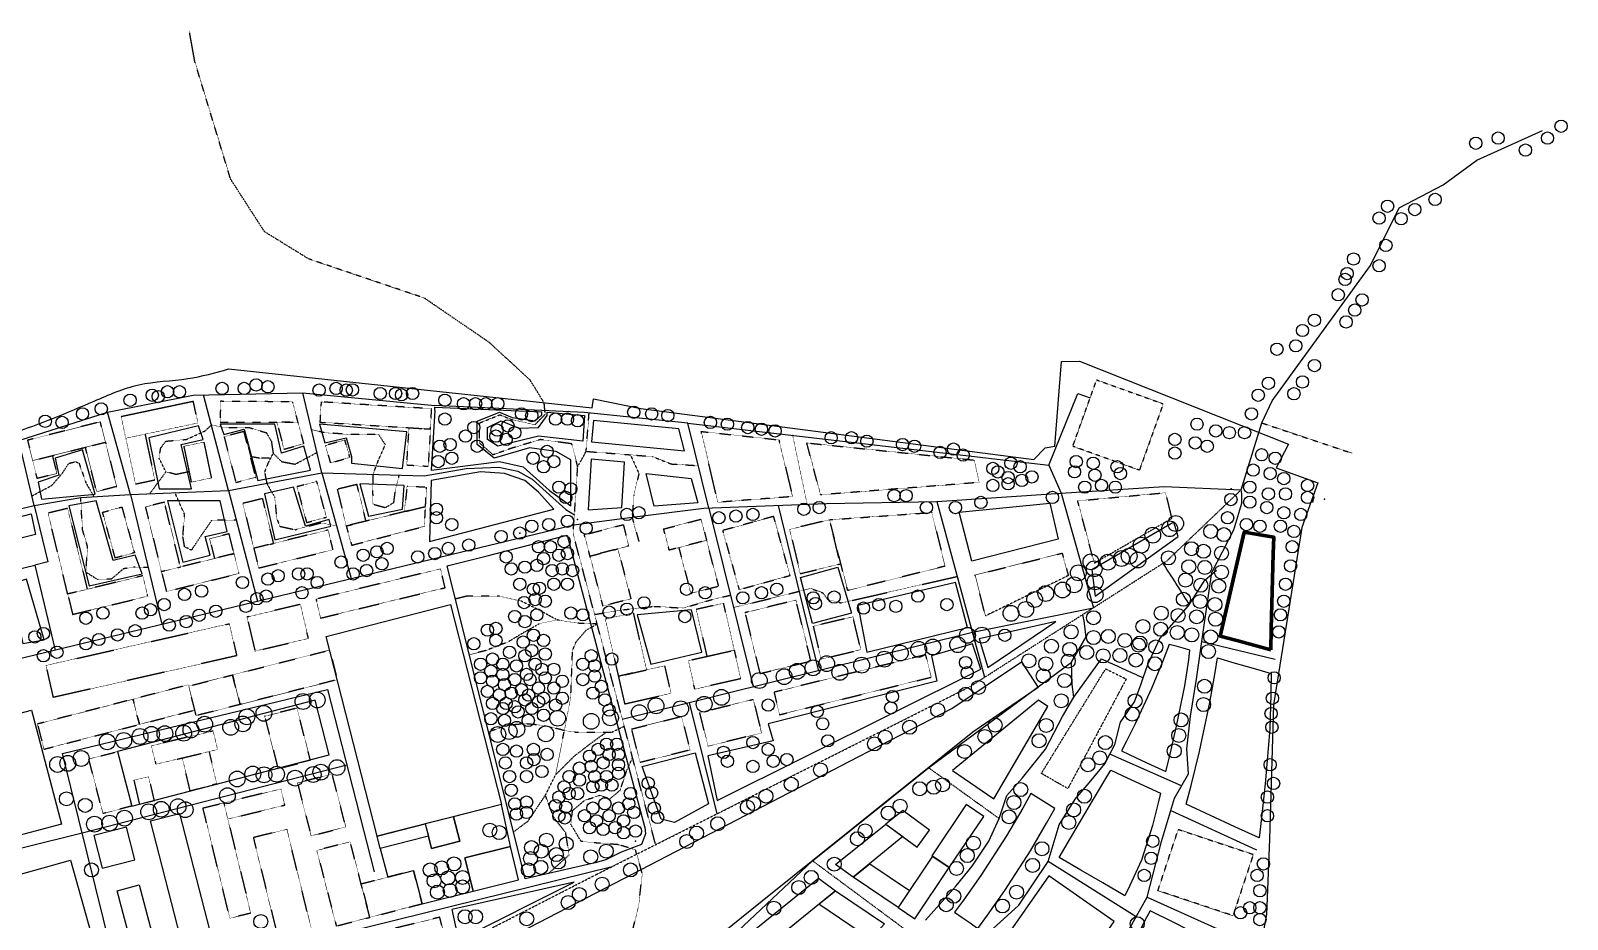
# Model space of a CAD drawing. Header units: metres. Extents: x -21 to 1337, y -22 to 1055.
# Drawn here: x 434 to 1337, y 533 to 1055 of the extents above; entities that cross this region are included whole.
import ezdxf

# ---------------------------------------------------------------- set-up
doc = ezdxf.new("R2010")
doc.units = ezdxf.units.M
for name, pattern in [('1', [0.002, 0.002]), ('10', [0.001, 0.001]), ('11', [0.012, 0.004, -0.001, 0.004, -0.001, 0.001, -0.001]), ('12', [0.001, 0.001]), ('13', [0.001, 0.001]), ('2', [0.001, 0.001]), ('3', [0.012, 0.004, -0.001, 0.004, -0.001, 0.001, -0.001]), ('4', [0.001, 0.001]), ('5', [0.012, 0.004, -0.001, 0.004, -0.001, 0.001, -0.001]), ('6', [0.012, 0.004, -0.001, 0.004, -0.001, 0.001, -0.001]), ('7', [0.012, 0.004, -0.001, 0.004, -0.001, 0.001, -0.001]), ('8', [0.001, 0.001]), ('Center', [0.004, 0.0025, -0.0005, 0.0005, -0.0005]), ('DashDot', [0.006, 0.004, -0.001, 0, -0.001]), ('Dashed', [0.01, 0.005, -0.005]), ('DOT', [1200, 600, -600]), ('Hidden', [0.004, 0.002, -0.002])]:
    doc.linetypes.add(name, pattern=pattern)
for name, color, linetype, true_color in [('Buildings$Commercial', 173, 'Continuous', 0x424ace), ('Buildings$Library', 215, 'Continuous', 0xb242a5), ('Buildings$Parking', 122, 'Continuous', 0x1ccbb2), ('Buildings$Residential', 55, 'Continuous', 0x919748), ('Buildings$Workshop', 18, 'Continuous', 0x000000), ('bus stops', 225, 'Continuous', 0xa05c8b), ('Cycle Park', 18, 'Continuous', 0x000000), ('Green_Spaces', 3, 'Continuous', 0x1bff00), ('metro', 18, 'Continuous', 0x000000), ('Pavement', 252, 'Continuous', 0x829093), ('Site', 225, 'Continuous', 0xb22c80), ('Street', 26, 'Continuous', 0x782a1d), ('Tree$Tree_type_1', 18, 'Continuous', 0x000000), ('Tree$Tree_type_2', 99, 'Continuous', 0x184c16)]:
    doc.layers.add(name, color=color, linetype=linetype, true_color=true_color)

msp = doc.modelspace()

# ---------------------------------------------------------------- linework, layer by layer
at = {"layer": 'Buildings$Commercial', "linetype": '5'}
for points in [[(827.63, 819.7), (873.29, 814.78), (881.31, 781.45), (837.4, 778.11)], [(889.66, 812.98), (988.09, 802.88), (991.03, 789.75), (897.77, 782.49)], [(988.6, 735.4), (1039.76, 748.19), (1043.37, 735.05), (994.66, 711.35)]]:
    msp.add_lwpolyline(points, close=True, dxfattribs=at)
at = {"layer": 'Buildings$Commercial', "linetype": '10'}
for points in [[(979.23, 772.29), (1032.44, 777.56), (1037.35, 756.47), (986.58, 743.57)], [(1102.57, 694.61), (1098.68, 684.33), (1092.28, 668.76), (1082.71, 648.01), (1077.37, 637.43), (1074.56, 632.1), (1083.29, 628.04), (1092.01, 623.98), (1100.74, 619.92), (1102.82, 628.41), (1106.93, 646.54), (1111.8, 670.32), (1114.11, 685.67), (1114.88, 691.3), (1110.78, 692.4), (1106.67, 693.51)], [(475.53, 563.23), (494.75, 568.18), (489.82, 587.36), (470.59, 582.42)], [(693.51, 549.66), (720.3, 556.29), (715.45, 575.86), (688.67, 569.24)]]:
    msp.add_lwpolyline(points, close=True, dxfattribs=at)
at = {"layer": 'Buildings$Commercial', "linetype": '11'}
for points in [[(1048.86, 778.97), (1100.46, 783.74), (1104.13, 768.55), (1058.66, 742.31)], [(560.67, 710.72), (565.41, 690.7), (596.76, 698.13), (592.02, 718.14)], [(1027.54, 618.87), (1065.3, 680.27), (1077.39, 674.3), (1043.07, 609.92)], [(552.16, 676.73), (556.59, 659.35), (530.84, 652.79), (526.42, 670.17)]]:
    msp.add_lwpolyline(points, close=True, dxfattribs=at)
at = {"layer": 'Buildings$Commercial', "linetype": '6'}
for points in [[(827.52, 768.2), (830.79, 755.79), (808.81, 750.01), (805.54, 762.42)], [(781.8, 764.99), (785.07, 752.47), (762.24, 746.5), (758.96, 759.02)], [(823.86, 668.36), (820.06, 685.14), (847.03, 691.24), (850.83, 674.46)], [(809.94, 665.92), (806.25, 682.13), (778.93, 675.9), (782.63, 659.69)]]:
    msp.add_lwpolyline(points, close=True, dxfattribs=at)
at = {"layer": 'Buildings$Commercial', "linetype": '7'}
for points in [[(849.87, 726.81), (879.83, 735.12), (870.2, 769.83), (840.25, 761.52)], [(903.08, 767.87), (963.08, 772.11), (970.95, 740.59), (913.72, 726.32)], [(898.06, 685.97), (921.42, 691.57), (916.79, 710.87), (893.44, 705.27)]]:
    msp.add_lwpolyline(points, close=True, dxfattribs=at)
at = {"layer": 'Buildings$Commercial', "linetype": '3'}
for points in [[(885.85, 736.2), (909.37, 741.89), (903.08, 767.87), (879.56, 762.18)], [(873.67, 653.35), (962.82, 675.39), (959.56, 688.57), (870.41, 666.54)]]:
    msp.add_lwpolyline(points, close=True, dxfattribs=at)
at = {"layer": 'Buildings$Commercial', "linetype": '13', "lineweight": 90, "ltscale": 12}
msp.add_lwpolyline([(1162.44, 691.4), (1162.68, 703.76), (1163.2, 725.8), (1163.85, 747.84), (1164.17, 757.53), (1158.37, 758.56), (1152.57, 759.6), (1146.77, 760.64), (1142.02, 740.28), (1137.27, 719.92), (1132.52, 699.56), (1142.49, 696.84), (1152.46, 694.12)], close=True, dxfattribs=at)
at = {"layer": 'Buildings$Commercial', "linetype": '8'}
msp.add_lwpolyline([(1112.55, 600.83), (1115.51, 611.87), (1120.44, 631.8), (1126.53, 660.46), (1129.62, 678.06), (1130.99, 686.72), (1141.51, 683.68), (1152.03, 680.65), (1162.55, 677.61), (1162.45, 665.28), (1161.76, 644.97), (1158.97, 612.76), (1156.9, 592.88), (1155.46, 580.96), (1141.15, 587.58), (1126.85, 594.2)], close=True, dxfattribs=at)
at = {"layer": 'Buildings$Commercial', "linetype": '12'}
for points in [[(975.34, 620.51), (999.69, 603.93), (1031.4, 658.1), (1025.85, 661.87)], [(1076.54, 547.05), (1063.67, 554.54), (1050.81, 562.03), (1037.94, 569.52), (1048.05, 586.61), (1058.16, 603.7), (1068.26, 620.8), (1078.02, 616.29), (1087.77, 611.78), (1097.52, 607.27), (1096.44, 602.41), (1092.91, 588.31), (1086.37, 567.98), (1079.6, 553.09)]]:
    msp.add_lwpolyline(points, close=True, dxfattribs=at)
at = {"layer": 'Buildings$Library', "linetype": '2'}
for points in [[(366, 638), (434, 656), (451.74, 589), (383.74, 571)], [(389, 549), (457, 568), (478.07, 492.6), (410.07, 473.6)]]:
    msp.add_lwpolyline(points, close=True, dxfattribs=at)
at = {"layer": 'Buildings$Parking', "linetype": '5'}
for points in [[(1046, 811), (1060, 850), (1099.14, 835.95), (1085.14, 796.95)], [(1096, 550), (1108, 586), (1152.1, 571.3), (1140.1, 535.3)]]:
    msp.add_lwpolyline(points, close=True, dxfattribs=at)
at = {"layer": 'Buildings$Residential', "linetype": '3'}
for points in [[(489.45, 815.72), (531.84, 824.68), (529.16, 837.34), (486.78, 828.38)], [(545.09, 837.41), (544.91, 825.22), (590.65, 825.22), (587.46, 837.1)], [(603.52, 825.14), (668.47, 821.13), (669.21, 833.05), (604.26, 837.06)], [(434.75, 802.58), (477.49, 813.41), (474.46, 825.38), (431.71, 814.55)], [(578.19, 825.22), (582.42, 809.28), (594.11, 812.52), (590.65, 825.22)], [(655.94, 821.9), (668.47, 821.13), (667.11, 799.08), (654.57, 799.85)], [(465.71, 810.42), (477.49, 813.41), (484.09, 787.36), (472.3, 784.37)], [(489.45, 815.72), (500.78, 818.11), (506.49, 791.08), (495.17, 788.68)], [(523.7, 810.99), (535.34, 813.41), (539.71, 792.39), (528.07, 789.97)], [(554.15, 789.76), (565.86, 792.79), (558.92, 819.68), (547.21, 816.66)], [(609.7, 801.2), (621.12, 804.45), (618.19, 814.71), (606.78, 811.46)], [(434.75, 802.58), (446.31, 805.51), (448.96, 795.04), (437.4, 792.11)], [(595.69, 766.21), (607.35, 769.34), (601.71, 790.37), (590.04, 787.24)], [(618.99, 764.22), (630.59, 767.06), (625.33, 788.57), (613.72, 785.73)], [(665.6, 775.63), (666.19, 786.88), (654.73, 787.41), (653.15, 772.58)], [(510.42, 737.35), (521.58, 740.12), (512.13, 778.15), (500.97, 775.38)], [(564.68, 751.1), (576.34, 753.97), (569.88, 780.3), (558.21, 777.43)], [(466.79, 727.02), (455.3, 724.23), (443.73, 771.9), (455.21, 774.68)], [(494.54, 748.49), (483.21, 745.37), (475.81, 772.22), (487.14, 775.34)], [(618.99, 764.22), (622.17, 752.89), (665, 763.99), (665.6, 775.63)], [(541.57, 745.09), (553.05, 747.95), (550.16, 759.57), (538.68, 756.71)], [(567.53, 739.5), (611.22, 750.23), (608.37, 761.84), (564.68, 751.1)], [(513.32, 725.69), (555.95, 736.29), (553.05, 747.95), (510.42, 737.35)], [(458.21, 712.26), (502.33, 722.98), (499.43, 734.94), (455.3, 724.23)]]:
    msp.add_lwpolyline(points, close=True, dxfattribs=at)
at = {"layer": 'Buildings$Residential', "linetype": '4'}
for points in [[(763.13, 813.59), (817.71, 808.34), (814.42, 821.23), (764.33, 826.05)], [(761.15, 773.66), (780.88, 775.02), (782.47, 801.7), (762.89, 803.36)], [(795.21, 794.95), (821.71, 792.13), (825.72, 777.85), (800.06, 775.89)], [(1021.34, 607.11), (1016.55, 598.46), (1007.02, 582.17), (991.98, 558.97), (981.71, 544.48), (976.49, 537.43), (981.08, 534.23), (985.66, 531.04), (990.24, 527.84), (995.79, 535.66), (1006.06, 550.15), (1021.1, 573.35), (1030.63, 589.64), (1035.42, 598.29), (1030.73, 601.23), (1026.03, 604.17)], [(936.08, 589.12), (954.5, 575.63), (961.76, 585.55), (946.07, 597.04)], [(973.39, 563.57), (993.62, 593.59), (983.34, 600.52), (963.11, 570.5)], [(906.45, 565.31), (936.08, 589.12), (946.13, 581.76), (916.96, 557.9)], [(953.14, 533.52), (973.39, 563.57), (963.56, 570.2), (943.31, 540.15)], [(943.31, 540.15), (916.96, 557.9), (926.63, 565.81), (949.98, 550.04)], [(848.78, 518.85), (896.57, 557.26), (906.56, 549.91), (859.53, 511.67)], [(988.22, 496.26), (1026.61, 469.39), (1070.34, 531.88), (1031.96, 558.74)], [(906.56, 549.91), (935.26, 530.6), (927.16, 521.48), (896.8, 541.98)], [(1134.21, 516.82), (1119.95, 523.95), (1105.69, 531.08), (1091.43, 538.21), (1089.58, 534.57), (1085.64, 527.03), (1080.37, 515.19), (1072.14, 503.64), (1064.82, 492.08), (1059.72, 484.31), (1057.54, 480.97), (1070.77, 472.35), (1084.01, 463.73), (1097.24, 455.1), (1100.41, 459), (1107.59, 468.36), (1116.34, 483.35), (1126.5, 499.43), (1131.66, 510.62)]]:
    msp.add_lwpolyline(points, close=True, dxfattribs=at)
at = {"layer": 'Buildings$Residential', "linetype": '2'}
msp.add_lwpolyline([(392.88, 735.58), (387.28, 759.28), (433.85, 771.41), (436.37, 759.19), (403.8, 751.16), (406.6, 739.22)], close=True, dxfattribs=at)
at = {"layer": 'Buildings$Residential', "linetype": '5'}
for points in [[(762.24, 746.5), (778.63, 750.79), (786.3, 721.42), (769.91, 717.14)], [(830.79, 755.79), (814.45, 751.49), (821.53, 724.6), (837.86, 728.9)], [(830.95, 687.6), (847.03, 691.24), (840.79, 718.82), (824.71, 715.18)], [(862.13, 677.5), (892.08, 684.87), (883.28, 720.64), (853.33, 713.27)], [(778.93, 675.9), (795.51, 679.68), (787.85, 713.25), (771.28, 709.47)], [(826.77, 654.62), (858.21, 662.35), (863.07, 642.58), (831.63, 634.85)], [(786.74, 644.96), (816.06, 652.34), (821.02, 632.63), (791.69, 625.26)]]:
    msp.add_lwpolyline(points, close=True, dxfattribs=at)
at = {"layer": 'Buildings$Workshop', "linetype": '3'}
for points in [[(601.25, 721.2), (603.96, 710.09), (677.11, 727.92), (674.4, 739.03)], [(550.34, 706.78), (554.61, 688), (446.9, 663.52), (442.63, 682.3)], [(609.32, 691.3), (613.75, 673.92), (556.59, 659.35), (552.16, 676.73)], [(493.64, 662.45), (497.48, 647.66), (530, 656.1), (526.16, 670.89)], [(437.5, 647.88), (441.34, 633.08), (497.48, 647.66), (493.64, 662.45)], [(578.93, 621.63), (597.94, 626.51), (590.05, 657.26), (571.03, 652.38)], [(507.09, 624.23), (543.38, 632.9), (540.78, 643.78), (504.49, 635.11)], [(467.71, 627.31), (484.6, 631.7), (492.91, 599.69), (476.02, 595.3)], [(522.65, 627.94), (538.37, 631.7), (542.93, 612.66), (527.2, 608.9)], [(494.34, 614.98), (502.83, 616.94), (506.13, 602.64), (497.64, 600.68)], [(579.11, 521.55), (598.8, 526.41), (584.11, 586.04), (564.41, 581.18)]]:
    msp.add_lwpolyline(points, close=True, dxfattribs=at)
at = {"layer": 'Buildings$Workshop', "linetype": '2'}
for points in [[(607.26, 699.38), (680.31, 718), (710.22, 600.63), (637.17, 582.01)], [(665.43, 589.21), (667.27, 581.99), (639.01, 574.79), (637.17, 582.01)], [(682.07, 593.45), (665.43, 589.21), (669.11, 574.76), (685.75, 579)]]:
    msp.add_lwpolyline(points, close=True, dxfattribs=at)
at = {"layer": 'Buildings$Workshop', "linetype": '5'}
for points in [[(598.34, 582.18), (618.73, 587.43), (610.74, 618.48), (590.35, 613.23)], [(547.06, 601.58), (549.38, 592.05), (582.9, 600.23), (580.57, 609.75)], [(550.61, 533.79), (534.8, 598.59), (547.06, 601.58), (562.87, 536.78)], [(601.66, 573.61), (613.19, 529.24), (632.85, 534.34), (621.32, 578.72)], [(627.78, 553.86), (632.85, 534.34), (663.61, 542.33), (658.55, 561.85)], [(611.22, 501.3), (678.07, 517.8), (673.97, 534.41), (607.12, 517.91)]]:
    msp.add_lwpolyline(points, close=True, dxfattribs=at)
at = {"layer": 'Buildings$Workshop', "linetype": '4'}
for points in [[(504.02, 591.02), (521, 595.39), (542.14, 513.22), (525.17, 508.85)], [(484.33, 549.99), (497.4, 553.44), (510.33, 504.52), (497.26, 501.07)]]:
    msp.add_lwpolyline(points, close=True, dxfattribs=at)
at = {"layer": 'bus stops'}
for p in [(1139, 786), (1187, 778.36), (721, 760)]:
    msp.add_point(p, dxfattribs=at)
at = {"layer": 'Cycle Park'}
for p in [(755, 768), (789, 579)]:
    msp.add_point(p, dxfattribs=at)
at = {"layer": 'Green_Spaces'}
for points in [[(671, 832), (669, 797), (709, 802), (723, 799), (738.48, 785), (751, 776), (751, 803), (742.36, 808), (726.77, 810), (706, 804), (696, 812), (696, 825.66), (709, 831), (716.42, 828), (730, 826), (734, 829.5), (734, 831.32)], [(671, 832), (671.11, 834), (734, 831.32)]]:
    msp.add_lwpolyline(points, dxfattribs=at)
for points in [[(758, 814), (732, 817), (708, 811), (702, 815), (702, 822), (710, 826), (720.51, 821.59), (732, 822), (737, 829), (737, 831), (759, 829)], [(535, 815), (532.19, 823), (503, 816), (509, 786), (528, 786), (522, 812)], [(545, 824), (547, 818), (559, 821), (567, 791), (598, 797), (594, 811), (581, 807), (577, 824)], [(603.21, 824), (606.34, 813), (619, 816), (622, 805), (622, 801), (652, 798), (654.57, 819.53)], [(438, 790), (440, 780), (471.53, 782.89), (464, 809), (448, 804), (450, 794)], [(571, 783), (577, 756), (610, 764), (609, 768), (595, 764), (588, 787)], [(627, 789), (632, 770), (652, 774), (653, 788)], [(456, 776), (468, 729), (499, 736), (495, 747), (482, 744), (472, 779)], [(514, 779), (523, 743), (539, 747), (536, 758), (549, 761), (545, 779)], [(765.32, 566.45), (751.57, 563.27), (737.82, 560.1), (724.07, 556.92), (708.83, 618.18), (693.59, 679.44), (678.35, 740.7), (701.82, 746.73), (725.29, 752.77), (748.76, 758.8), (763.91, 701.8), (779.06, 644.79), (794.22, 587.79), (794.45, 587.06), (794.8, 583.29), (792.45, 577.13), (780.49, 572.6), (771.6, 568.19)], [(1057.19, 738.52), (1059.07, 723), (1108, 758), (1105.44, 766.45)], [(365, 707), (366.42, 701.08), (371, 702), (374, 690), (370, 689), (372, 681), (400, 689), (402, 694), (398, 707), (425, 713), (429, 695.16), (441.44, 697.42), (431, 733), (412, 727), (413, 723), (402.2, 720), (400, 725.62), (373, 717.32), (371, 709)], [(886, 734), (908, 740), (916, 713), (893, 707)], [(919.69, 717.43), (925, 690), (984.09, 704.59), (977, 731)], [(790, 712), (798, 683), (828, 690), (822, 715)], [(991, 698), (996, 681), (1036, 708)], [(831.6, 629.12), (837, 603), (992, 680), (987, 695), (963, 688), (966, 673), (867, 648), (870, 638)], [(793, 623), (824, 631), (832, 601), (812, 590), (804, 592)], [(681, 539), (685, 521), (753, 555)]]:
    msp.add_lwpolyline(points, close=True, dxfattribs=at)
at = {"layer": 'metro'}
msp.add_point((1194, 780), dxfattribs=at)
at = {"layer": 'Pavement', "linetype": '1'}
for points in [[(669, 791), (668, 755), (741, 774), (732, 784), (724, 791), (712, 795), (698, 796)], [(484.6, 631.7), (492.91, 599.69), (608.98, 629.83), (600.67, 661.84)], [(639.01, 574.79), (643.39, 557.91), (658.55, 561.85), (663.61, 542.33), (693.51, 549.66), (688.67, 569.24), (715.45, 575.86), (710.22, 600.63), (682.07, 593.45), (685.75, 579), (669.11, 574.76), (667.27, 581.99)]]:
    msp.add_lwpolyline(points, close=True, dxfattribs=at)
at = {"layer": 'Site'}
for points in [[(549.86, 856.4), (763.63, 833.5), (764.41, 838.87), (792.05, 833.2), (1023.06, 803.22), (1029.67, 810.16), (1035.37, 810.99), (1039.3, 860.86), (1049.98, 861.08), (1172.79, 812.26), (1165.46, 798.31), (1189.98, 789.5), (1180.54, 763.23), (1163.99, 659.08), (1161.52, 580.35), (1159.87, 536.03), (1153.12, 500.11)], [(404.04, 324.58), (496.2, 388.72), (606.09, 466.12), (670.91, 499.67), (782.08, 557.23), (920.29, 628.79), (974.86, 657.04), (1015.81, 684.37), (1025.56, 669.33), (987.3, 643.04), (863.53, 543.93), (769.3, 467.92), (734.12, 439.9), (727.7, 434.53), (680.03, 400.89), (570.24, 323.41), (371.38, 199.58)]]:
    msp.add_lwpolyline(points, dxfattribs=at)
msp.add_open_spline([(55.92, 147.04), (69.13, 159.7), (92.65, 184.68), (133.69, 227.49), (158.46, 288.78), (176.09, 355.69), (194.05, 406.3), (205.21, 442.7), (203.49, 474.98), (202.89, 507.46), (199.72, 539.07), (206.32, 569.96), (217.92, 597.66), (219.48, 625.02), (230.21, 636.46), (227.63, 643.45), (225.58, 645.66), (222.47, 647.56), (226.7, 650.64), (219.76, 653.81), (229.1, 664.96), (230.15, 675.59), (243.33, 699.49), (261.76, 728.64), (305.19, 765.07), (356.56, 799.69), (418.72, 815.88), (463.48, 834.11), (497.02, 849.06), (524.64, 849.43), (541.97, 854.14), (549.86, 856.4)], degree=3, knots=[176.586161, 176.586161, 176.586161, 176.586161, 231.489652, 279.770102, 353.010501, 425.780322, 487.882744, 514.534218, 538.785808, 583.927401, 612.608908, 633.171974, 677.952531, 701.811468, 714.405968, 718.329221, 722.513347, 724.178666, 727.1896, 731.772165, 737.88204, 760.362679, 767.534482, 818.493791, 863.368493, 936.312272, 1002.232651, 1054.110188, 1081.976539, 1111.029995, 1135.649885, 1135.649885, 1135.649885, 1135.649885], dxfattribs=at)
at = {"layer": 'Street', "linetype": 'Dashed'}
for p, q in [((530, 1037), (526.76, 1055.05)), ((551, 968), (530, 1037)), ((571, 937), (551, 968)), ((597, 921), (571, 937)), ((665, 898), (597, 921)), ((703, 872), (665, 898)), ((727, 850), (703, 872)), ((735.32, 836.53), (727, 850)), ((735.95, 829.85), (735.32, 836.53)), ((697.24, 824.66), (709.33, 829.5)), ((697.31, 812.97), (697.24, 824.66)), ((709.33, 829.5), (716.13, 826.74)), ((716.13, 826.74), (729.84, 823.63)), ((729.84, 823.63), (735.95, 829.85)), ((705.25, 806.02), (697.31, 812.97)), ((733.14, 814.94), (717.19, 810.17)), ((751.58, 812.44), (733.14, 814.94)), ((717.19, 810.17), (705.25, 806.02)), ((755.04, 798.97), (751.58, 812.44)), ((752.36, 759.73), (755.04, 798.97)), ((800.82, 577.03), (752.36, 759.73)), ((784, 621), (787.28, 628.07)), ((780, 609), (784, 621)), ((759, 603), (768, 606)), ((768, 606), (774, 604)), ((774, 604), (780, 609)), ((751, 589), (752, 597)), ((752, 597), (759, 603)), ((757, 579), (751, 589)), ((766, 578), (757, 579)), ((779, 577), (766, 578)), ((789, 574), (779, 577)), ((793, 560), (789, 574)), ((791, 542), (793, 560)), ((786, 521), (791, 542))]:
    msp.add_line(p, q, dxfattribs=at)
at = {"layer": 'Street'}
for p, q in [((1283.44, 979.02), (1322.02, 996.52)), ((1263.63, 964.61), (1283.44, 979.02)), ((1237.74, 951.14), (1263.63, 964.61)), ((1220.9, 917.1), (1237.74, 951.14)), ((1163.14, 837.68), (1220.9, 917.1)), ((478.67, 831.01), (529.05, 841.09)), ((529.05, 841.09), (593.57, 842.42)), ((593.57, 842.42), (671.15, 834.97)), ((1032, 800), (1049, 842)), ((1049, 842), (1056.2, 839.42)), ((426.52, 814.31), (478.67, 831.01)), ((759.08, 830.83), (671.15, 834.97)), ((819.73, 824.6), (759.08, 830.83)), ((1157.01, 824.74), (1163.14, 837.68)), ((819.73, 824.6), (1032, 800)), ((1145.03, 785.51), (1157.01, 824.74)), ((549.89, 784.96), (604.66, 795.34)), ((604.66, 795.34), (664.83, 793.55)), ((664.83, 793.55), (689.48, 797.91)), ((689.48, 797.91), (708.66, 798.82)), ((708.66, 798.82), (719.9, 796.39)), ((719.9, 796.39), (728.24, 791.77)), ((1032, 800), (1039.11, 783.37)), ((728.24, 791.77), (736.56, 784.27)), ((435.67, 776.32), (462.93, 780.94)), ((462.93, 780.94), (492.2, 782.72)), ((492.2, 782.72), (549.89, 784.96)), ((736.56, 784.27), (748.08, 773.87)), ((1039.11, 783.37), (1058.1, 716.18)), ((1140.62, 761.99), (1145.41, 777.55)), ((1145.33, 782.99), (1145.03, 785.51)), ((1145.41, 777.55), (1145.33, 782.99)), ((435.67, 776.32), (443.71, 743.05)), ((748.08, 773.87), (753.1, 770.66)), ((1127.73, 736.83), (1140.62, 761.99)), ((371.7, 725.66), (435.89, 741.16)), ((443.71, 743.05), (435.89, 741.16)), ((435.89, 741.16), (447.9, 691.35)), ((1114.04, 717.36), (1123.51, 732.35)), ((1123.01, 704.58), (1127.73, 736.83)), ((1123.51, 732.35), (1130.36, 738.15)), ((1097.12, 698.2), (1114.04, 717.36)), ((1052.77, 708.31), (1051.87, 712.2)), ((1053.89, 699), (1052.77, 708.31)), ((1118.69, 674.19), (1123.01, 704.58)), ((1045.31, 684.19), (1053.89, 699)), ((1090.19, 682.89), (1097.12, 698.2)), ((961.23, 622.17), (1045.31, 684.19)), ((1045.72, 671.14), (1045.31, 684.19)), ((1046.55, 663.63), (1062.87, 686.11)), ((1087.38, 675.06), (1090.19, 682.89)), ((1046.55, 663.63), (1045.72, 671.14)), ((1082.24, 660.86), (1086.11, 671.56)), ((1086.11, 671.56), (1087.38, 675.06)), ((1115.14, 652.57), (1118.69, 674.19)), ((452.33, 630.57), (607.98, 668.16)), ((607.98, 668.16), (635.5, 560.97)), ((1039.89, 652.38), (1046.55, 663.63)), ((1073.97, 649), (1082.24, 660.86)), ((1029.91, 633.16), (1039.89, 652.38)), ((1113.01, 633.39), (1115.14, 652.57)), ((1070.61, 635.94), (1073.97, 649)), ((1016.54, 616.2), (1029.91, 633.16)), ((1064.85, 624.58), (1070.61, 635.94)), ((1113.94, 618.64), (1113.01, 633.39)), ((486.23, 492.99), (452.33, 630.57)), ((1055.69, 613.29), (1064.85, 624.58)), ((893.03, 567.56), (961.23, 622.17)), ((1007.32, 605.83), (1016.54, 616.2)), ((1105.78, 604.36), (1113.94, 618.64)), ((1002.77, 592.3), (1007.32, 605.83)), ((1047.3, 603.66), (1055.69, 613.29)), ((1037.96, 588.76), (1047.3, 603.66)), ((1098.2, 578.8), (1105.78, 604.36)), ((996.63, 579.04), (1002.77, 592.3)), ((1031.55, 567.09), (1037.96, 588.76)), ((986.94, 564.44), (996.63, 579.04)), ((1089.66, 546.17), (1098.2, 578.8)), ((482.24, 492.01), (775.31, 564.21)), ((814.12, 493.45), (893.03, 567.56)), ((977.47, 552.86), (986.94, 564.44)), ((1014.31, 541.43), (1031.55, 567.09)), ((959.49, 532.73), (977.47, 552.86)), ((1075.45, 520.75), (1089.66, 546.17)), ((999.07, 527.63), (1014.31, 541.43))]:
    msp.add_line(p, q, dxfattribs=at)
at = {"layer": 'Street', "linetype": 'DashDot'}
for p, q in [((536, 820), (539.78, 823.55)), ((539.78, 823.55), (547, 822)), ((547, 822), (562, 822)), ((562, 822), (572, 819)), ((760, 808), (761.74, 830.56)), ((510, 810), (513, 814)), ((513, 814), (525, 815)), ((525, 815), (536, 820)), ((572, 819), (575, 814)), ((575, 814), (576, 807)), ((606, 819), (598.65, 820.85)), ((620, 818), (606, 819)), ((638, 818), (620, 818)), ((642, 812), (638, 818)), ((509, 804), (510, 810)), ((513, 796), (509, 804)), ((568, 804), (562.75, 804.86)), ((574.5, 804), (568, 804)), ((576, 807), (573, 801)), ((576, 807), (581, 802)), ((589, 800.5), (601.82, 807.39)), ((638, 803), (642, 812)), ((755.04, 798.97), (760, 808)), ((760, 808), (786, 806)), ((786, 806), (791, 795)), ((786, 806), (799, 805)), ((799, 805), (810, 800.61)), ((446, 788), (452, 795)), ((452, 795), (456, 801)), ((456, 801), (460, 802)), ((460, 802), (462, 801)), ((462, 801), (466, 789.52)), ((513, 796), (503.51, 783.16)), ((519, 794.42), (513, 796)), ((526.81, 796.05), (519, 794.42)), ((573, 801), (571, 796)), ((571, 796), (572.29, 789.2)), ((581, 802), (589, 800.5)), ((634.74, 794.44), (638, 803)), ((791, 795), (788, 782)), ((810, 800.61), (825.92, 799.64)), ((434.33, 781.89), (446, 788)), ((466, 789.52), (470.75, 781.41)), ((572.29, 789.2), (577, 781)), ((634.74, 794.44), (634.46, 785)), ((647, 778), (648, 786)), ((648, 786), (650.12, 793.99)), ((464, 762), (462.93, 780.94)), ((524, 771), (518.34, 783.73)), ((577, 781), (578, 769)), ((634.46, 785), (634.74, 777)), ((634.74, 777), (642, 775)), ((642, 775), (647, 778)), ((788, 782), (786.97, 769.32)), ((523, 758), (524, 771)), ((540, 767.68), (534, 759)), ((554.44, 767.61), (540, 767.68)), ((578, 769), (580, 764)), ((467, 752), (464, 762)), ((534, 759), (528, 750)), ((580, 764), (589, 762)), ((589, 762), (604, 766)), ((604, 766), (613.23, 764.3)), ((466, 737), (467, 752)), ((524, 752), (523, 758)), ((528, 750), (524, 752)), ((473, 732.66), (466, 737)), ((481, 733), (473, 732.66)), ((488, 739), (481, 733)), ((494, 740), (488, 739)), ((502.55, 739.79), (494, 740)), ((910, 719), (978.08, 734.56)), ((690, 723), (683.18, 721.3)), ((709, 723), (690, 723)), ((722, 720), (709, 723)), ((834, 721), (844.79, 723.55)), ((885.16, 725.82), (892, 727.52)), ((892, 727.52), (899, 725)), ((899, 725), (902, 721)), ((732, 715), (722, 720)), ((743, 709), (732, 715)), ((764.96, 712.23), (782, 715)), ((782, 715), (800, 717)), ((800, 717), (817, 716)), ((817, 716), (834, 721)), ((902, 721), (910, 719)), ((733, 707), (724, 702)), ((743, 709), (733, 707)), ((756, 707), (743, 709)), ((766.43, 706.69), (756, 707)), ((760, 703), (766.43, 706.69)), ((714, 696), (701, 691)), ((724, 702), (714, 696)), ((752, 691), (754, 696)), ((754, 696), (760, 703)), ((701, 691), (691.32, 688.59)), ((751, 664), (752, 691)), ((747, 643), (751, 664)), ((713, 647), (702.61, 643.18)), ((724, 648), (713, 647)), ((736, 647), (724, 648)), ((747.2, 644), (736, 647)), ((742, 618), (747, 643)), ((747.2, 644), (755, 643)), ((755, 643), (766, 643)), ((762, 636), (771.74, 643)), ((766, 643), (775, 643)), ((775, 643), (782.36, 646.64)), ((753, 629), (762, 636)), ((742, 618), (753, 629)), ((736, 606), (742, 618)), ((726, 591), (736, 606)), ((741, 593), (736, 606)), ((717.23, 584.42), (726, 591)), ((748, 584), (741, 593)), ((750, 571), (748, 584)), ((737.82, 560.1), (750, 571))]:
    msp.add_line(p, q, dxfattribs=at)
at = {"layer": 'Street', "linetype": 'DOT'}
for p, q in [((829.22, 774.57), (901.16, 777.44)), ((901.16, 777.44), (966.11, 778.53)), ((966.11, 778.53), (1039.11, 783.37)), ((752.7, 764.82), (786.97, 769.32)), ((786.97, 769.32), (829.22, 774.57))]:
    msp.add_line(p, q, dxfattribs=at)
at = {"layer": 'Street', "linetype": 'Center'}
for p, q in [((1101.38, 743.81), (1145.03, 785.51)), ((985.69, 669.94), (1101.38, 743.81)), ((766.33, 559.7), (985.69, 669.94)), ((605.37, 477.23), (766.33, 559.7))]:
    msp.add_line(p, q, dxfattribs=at)
at = {"layer": 'Street'}
for points in [[(549.89, 784.96), (535.16, 841.21)], [(604.66, 795.34), (593.57, 842.42)], [(492.2, 782.72), (478.67, 831.01)], [(832.11, 774.69), (819.73, 824.6)], [(435.67, 776.32), (426.52, 814.31)], [(604.66, 795.34), (621.81, 733.27)], [(492.2, 782.72), (510.58, 706.46)], [(549.89, 784.96), (566.9, 720.03)], [(966.11, 778.53), (994.19, 675.37)], [(381.81, 763.34), (435.67, 776.32)], [(832.11, 774.69), (858.11, 669.83)], [(872.86, 776.31), (896.6, 678.88)], [(987, 701.78), (1058.1, 716.18)], [(781.26, 650.77), (987, 701.78)], [(1121.83, 696.26), (1165, 686)], [(820.56, 660.51), (836.78, 595.1)], [(463.82, 583.93), (619.35, 623.88)], [(1109.86, 611.5), (1067.73, 630.26)], [(1103.6, 597), (1154, 574)], [(261.14, 533.67), (463.82, 583.93)], [(1083.23, 534.67), (1031.55, 567.09)], [(1089.66, 546.17), (1164.6, 512.61)]]:
    msp.add_lwpolyline(points, dxfattribs=at)
at = {"layer": 'Street', "linetype": 'Hidden'}
msp.add_lwpolyline([(1157.01, 824.74), (1210, 807)], dxfattribs=at)
at = {"layer": 'Street', "linetype": 'DashDot'}
for points in [[(889.88, 776.99), (881.34, 817.46)], [(786.97, 769.32), (791, 755)], [(846.6, 716.26), (885.16, 725.82)], [(1002.77, 592.3), (961.23, 622.17)], [(952.51, 523.44), (893.03, 567.56)]]:
    msp.add_lwpolyline(points, dxfattribs=at)
at = {"layer": 'Street', "linetype": 'DOT'}
for points in [[(1039.11, 783.37), (1099.61, 787.38)], [(1099.61, 787.38), (1145.03, 785.51)], [(249.89, 643.61), (752.7, 764.82)]]:
    msp.add_lwpolyline(points, dxfattribs=at)
at = {"layer": 'Street'}
for points in [[(1114.18, 718.71), (1109.15, 726.59), (1104.11, 734.47), (1099.08, 742.35)], [(1062.87, 686.11), (1071.04, 682.42), (1079.21, 678.74), (1087.38, 675.06)]]:
    msp.add_open_spline(points, degree=3, dxfattribs=at)
at = {"layer": 'Tree$Tree_type_1'}
for centre in [(983.06, 665.34), (990.52, 669.35), (966.63, 656), (935.7, 640.1), (950.1, 645.97), (929.48, 636.18), (897.71, 620.94), (880.56, 612.46), (454.56, 603.92), (858.45, 601.17), (865.68, 605.52), (465.62, 600.11), (854.76, 598.98), (703.39, 585.52), (708.92, 584.12), (824.91, 583.82), (837.34, 589.29), (727.85, 575.27), (736.63, 579.66), (748.29, 577.43), (819.11, 578.9), (682.33, 565.71), (727.29, 568.92), (733.64, 573.22), (742.47, 571.18), (743.72, 566.87), (762.66, 569.86), (771.81, 573.22), (469.28, 562.17), (668.37, 562.17), (670.64, 555.79), (675.11, 563.38), (678.78, 557.51), (687.41, 557.75), (726.08, 562.17), (733.36, 563.7), (786.08, 562.17), (672.6, 549.18), (680.07, 550.1), (687.35, 552.18), (755.99, 547.78), (769.44, 553.79), (749.48, 543.01), (568.77, 531.92), (688.81, 534.67), (695.07, 534.67), (725.07, 533.44)]:
    msp.add_circle(centre, 4.11, dxfattribs=at)
at = {"layer": 'Tree$Tree_type_2'}
for centre, radius in [((1333, 999), 3.61), ((1296, 992), 3.61), ((1325, 992), 3.61), ((1282.85, 989), 3.61), ((1312, 985), 3.61), ((1258.88, 956), 3.61), ((1226, 945), 3.61), ((1231, 952), 3.61), ((1239, 944.68), 3.61), ((1247, 950.01), 3.61), ((1230, 929), 3.61), ((1211, 921), 3.61), ((1206, 909), 3.61), ((1207.2, 912.4), 3.61), ((1226, 917), 3.61), ((1202, 900), 3.61), ((1211.68, 891), 3.61), ((1216, 896.96), 3.61), ((1188, 885), 3.61), ((1206.59, 884), 3.61), ((1181, 879), 3.61), ((1166, 868), 3.61), ((1177, 870), 3.61), ((1188, 858.4), 3.61), ((566, 847), 3.61), ((573, 846), 3.61), ((1161, 848), 3.61), ((1181, 848.76), 3.61), ((492, 838), 3.61), ((505, 841), 3.61), ((508.52, 840.21), 3.61), ((514, 843), 3.61), ((521, 843), 3.61), ((546, 845), 3.61), ((559, 845), 3.61), ((603, 844), 3.61), ((613, 845), 3.61), ((619, 844), 3.61), ((622.6, 844.14), 3.61), ((639, 842), 3.61), ((648, 842), 3.61), ((651.53, 841.25), 3.61), ((658, 842), 3.61), ((677, 838), 3.61), ((1155, 841), 3.61), ((1176, 841.88), 3.61), ((464, 830), 3.61), ((475, 833), 3.61), ((688, 836), 3.61), ((695, 836), 3.61), ((701, 836), 3.61), ((708, 836), 3.61), ((722, 830), 3.61), ((728, 829), 3.61), ((788, 831), 3.61), ((798.5, 830), 3.61), ((808, 829), 3.61), ((1151, 830), 3.61), ((442.11, 825.66), 3.61), ((452, 825), 3.61), ((677, 827), 3.61), ((694, 822), 3.61), ((707.65, 820.55), 3.61), ((714, 823), 3.61), ((718, 819), 3.61), ((742, 827), 3.61), ((749, 827), 3.61), ((755, 826), 3.61), ((833, 825), 3.61), ((843, 824), 3.61), ((855, 822), 3.61), ((863, 821), 3.61), ((871, 820), 3.61), ((1119, 824), 3.61), ((1130, 820), 3.61), ((1138, 819), 3.61), ((1147, 819), 3.61), ((674, 811), 3.61), ((680, 812), 3.61), ((689, 817), 3.61), ((696, 811), 3.61), ((707, 817), 3.61), ((713, 815), 3.61), ((904, 816), 3.61), ((916, 816), 3.61), ((925, 814), 3.61), ((946, 812), 3.61), ((953, 811), 3.61), ((975.9, 809.34), 3.61), ((1106, 815), 3.61), ((1118, 813), 3.61), ((1125, 811), 3.61), ((673, 802), 3.61), ((681, 804), 3.61), ((728.77, 804), 3.61), ((737, 808), 3.61), ((741, 802), 3.61), ((968.02, 807.41), 3.61), ((981.63, 805.84), 3.61), ((1009.64, 801), 3.61), ((1048, 802), 3.61), ((1058, 801), 3.61), ((1106, 807), 3.61), ((1157, 806), 3.61), ((1165, 804), 3.61), ((735, 799), 3.61), ((999, 798), 3.61), ((1001.99, 795.98), 3.61), ((1008, 792.61), 3.61), ((1015, 799), 3.61), ((1022, 793), 3.61), ((1047, 796), 3.61), ((1059, 794), 3.61), ((1072, 799), 3.61), ((1074, 795), 3.61), ((1152, 797), 3.61), ((1162, 795), 3.61), ((1170, 792), 3.61), ((744, 787), 3.61), ((751, 786), 3.61), ((999, 788), 3.61), ((1008, 789), 3.61), ((1016, 791), 3.61), ((1053, 787), 3.61), ((1062.87, 788), 3.61), ((1071, 787), 3.61), ((1150, 787), 3.61), ((1161, 783), 3.61), ((1171, 782.98), 3.61), ((1184, 788), 3.61), ((672, 774), 3.61), ((748, 781), 3.61), ((888, 774), 3.61), ((897, 775), 3.61), ((941, 782), 3.61), ((948, 782), 3.61), ((960, 775), 3.61), ((977, 775), 3.61), ((992, 778), 3.61), ((1034, 781), 3.61), ((1138.95, 779.7), 3.61), ((1150, 778.19), 3.61), ((1160, 775), 3.61), ((1184, 781), 3.61), ((672, 769), 3.61), ((681, 765), 3.61), ((728, 764), 3.61), ((738, 765), 3.61), ((749, 767), 3.61), ((784, 771), 3.61), ((791, 772), 3.61), ((838, 769), 3.61), ((848, 770), 3.61), ((858, 771), 3.61), ((1106.49, 765.65), 4.64), ((1137, 769), 3.61), ((1148, 765), 3.61), ((1156, 764), 3.61), ((1168, 764), 3.61), ((1170, 772), 3.61), ((1180, 771), 3.61), ((710, 758), 3.61), ((721, 760), 3.61), ((747, 755), 3.61), ((760, 763), 3.61), ((1093, 758.77), 4.64), ((1102.9, 762.57), 4.64), ((1127.03, 761.01), 4.11), ((1134.74, 759.12), 4.11), ((1176, 761), 3.61), ((629, 747), 3.61), ((637, 749), 3.61), ((643, 751), 3.61), ((661, 746), 3.61), ((671, 748), 3.61), ((679, 751), 3.61), ((691, 753), 3.61), ((713, 746), 3.61), ((732, 752), 3.61), ((739, 752), 3.61), ((744, 747), 3.61), ((749, 748), 3.61), ((1074.67, 745.1), 4.64), ((1079.15, 746.44), 4.64), ((1086.2, 752.93), 4.64), ((1102.21, 745.45), 4.11), ((1115.78, 750.86), 4.11), ((1122.82, 749.33), 4.11), ((1133.42, 748.18), 4.11), ((1175, 752), 3.61), ((616, 743), 3.61), ((631, 738), 3.61), ((640, 742), 3.61), ((716, 739), 3.61), ((724, 740), 3.61), ((731, 741), 3.61), ((735, 745), 3.61), ((740, 738), 3.61), ((746, 739), 3.61), ((752, 738), 3.61), ((1049.25, 736.7), 4.64), ((1056.64, 743.13), 4.64), ((1058.61, 739.07), 4.64), ((1066.64, 742.91), 4.64), ((1084.35, 744.23), 4.64), ((1114.15, 740.27), 4.11), ((1123.62, 739.84), 4.11), ((1133.41, 737.05), 4.11), ((1174, 740.74), 3.61), ((558, 731), 3.61), ((573, 733), 3.61), ((579, 735), 3.61), ((591, 736), 3.61), ((596, 736), 3.61), ((602, 731), 3.61), ((623, 736), 3.61), ((721, 730), 3.61), ((741, 730), 3.61), ((749, 730), 3.61), ((1046.78, 729.65), 4.64), ((1059.14, 731.38), 4.64), ((1112.28, 732.43), 4.11), ((1121.28, 729.39), 4.11), ((1131.75, 728.84), 4.11), ((1171, 730), 3.61), ((524, 724), 3.61), ((534, 726), 3.61), ((566.53, 721.45), 3.61), ((572, 723), 3.61), ((593, 725), 3.61), ((723.62, 719.19), 3.61), ((729, 727), 3.61), ((730, 721), 3.61), ((732.55, 727.64), 3.61), ((736, 720), 3.61), ((794, 719), 3.61), ((819, 727), 3.61), ((830, 725), 3.61), ((852, 722), 3.61), ((863, 725), 3.61), ((872, 727), 3.61), ((893.5, 722), 3.61), ((905.68, 722.47), 3.61), ((955, 723), 3.61), ((1023.57, 721.01), 4.64), ((1030.1, 724.49), 4.64), ((1039.91, 726.57), 4.64), ((1059.14, 723.88), 4.64), ((1111, 721.13), 4.11), ((1120.8, 719.83), 4.11), ((1170, 720), 3.61), ((466, 710), 3.61), ((476, 713), 3.61), ((499, 713), 3.61), ((504, 715), 3.61), ((512, 718), 3.61), ((532.52, 711.74), 3.61), ((542.32, 714.11), 3.61), ((560, 717), 3.61), ((718, 711), 3.61), ((731, 712), 3.61), ((751, 713), 3.61), ((758, 712), 3.61), ((773.48, 713.62), 3.61), ((784, 715.32), 3.61), ((818, 711), 3.61), ((894.75, 718.62), 3.61), ((923, 716), 3.61), ((932, 718), 3.61), ((942, 717), 3.61), ((972, 718), 3.61), ((1009.65, 712.85), 4.64), ((1018.35, 715.14), 4.64), ((1058.17, 710.34), 4.11), ((1097.99, 712.93), 4.11), ((1107.88, 711.61), 4.11), ((1118.77, 710.85), 4.11), ((1129.56, 718.08), 4.11), ((1129.93, 709.42), 4.11), ((1168, 712), 3.61), ((441, 701), 3.61), ((494.92, 702.68), 3.61), ((515, 706), 3.61), ((525, 708), 3.61), ((702, 703), 3.61), ((707, 704), 3.61), ((724, 708), 3.61), ((984.09, 699.95), 4.64), ((992.68, 700.09), 4.64), ((1044.98, 701.99), 4.11), ((1087.24, 705.14), 4.11), ((1097.64, 703.54), 4.11), ((1107.39, 701.57), 4.11), ((1167, 702), 3.61), ((436, 699), 3.61), ((466, 695), 3.61), ((473.55, 697.53), 3.61), ((484.63, 700.2), 3.61), ((694, 695), 3.61), ((707, 697), 3.61), ((723, 696), 3.61), ((729, 700), 3.61), ((735, 697), 3.61), ((955.39, 691.74), 4.64), ((963.71, 693.08), 4.64), ((978.32, 694.45), 4.64), ((1006, 700), 3.61), ((1033.41, 693.56), 4.11), ((1044.22, 691.72), 4.11), ((1058.2, 698.63), 4.11), ((1066.87, 699.32), 4.11), ((1076.6, 696.99), 4.11), ((1084.6, 694.24), 4.11), ((1085.48, 695.4), 4.11), ((1094.75, 693.13), 4.11), ((1115.9, 700.22), 4.11), ((1127.04, 699), 4.11), ((441, 688), 3.61), ((449, 690), 3.61), ((698, 683), 3.61), ((705, 686), 3.61), ((711, 683), 3.61), ((715, 690), 3.61), ((724, 688), 3.61), ((728, 691), 3.61), ((730, 683), 3.61), ((736, 689), 3.61), ((758, 683), 3.61), ((763, 688), 3.61), ((775, 686), 3.61), ((901.34, 683.31), 4.64), ((921.9, 682.44), 4.64), ((935.25, 685.96), 4.64), ((944.65, 689.59), 4.64), ((983, 684), 3.61), ((1020.2, 684.97), 4.11), ((1030.09, 683.19), 4.11), ((1043.33, 684.83), 4.11), ((1054.16, 689.93), 4.11), ((1063.87, 687.87), 4.11), ((1073.73, 688.17), 4.11), ((1083.03, 685.48), 4.11), ((1094.21, 683.32), 4.11), ((1125.7, 690.42), 4.11), ((698, 675), 3.61), ((704, 679), 3.61), ((711, 677), 3.61), ((718, 674), 3.61), ((719, 682), 3.61), ((725, 677), 3.61), ((727, 674), 3.61), ((734, 680), 3.61), ((736, 675), 3.61), ((741, 680), 3.61), ((758, 674), 3.61), ((765, 682), 3.61), ((765, 676), 3.61), ((861.8, 673.44), 4.64), ((876.38, 675.73), 4.64), ((884.05, 678.85), 4.64), ((893.3, 680.92), 4.64), ((909.07, 678.2), 4.64), ((984, 678), 3.61), ((1028.63, 676.15), 4.11), ((1041.19, 673.39), 4.11), ((1164.36, 675), 3.61), ((702, 667), 3.61), ((705, 673), 3.61), ((709, 665), 3.61), ((712, 671), 3.61), ((716, 666), 3.61), ((722, 668), 3.61), ((726.2, 664.86), 3.61), ((732, 669), 3.61), ((741, 669), 3.61), ((746, 673), 3.61), ((764, 666), 3.61), ((769, 670), 3.61), ((1123.41, 670.04), 4.11), ((593.6, 661.1), 4.64), ((601.97, 661.98), 4.64), ((705, 660), 3.61), ((711, 657), 3.61), ((713, 660), 3.61), ((718, 658), 3.61), ((724, 662), 3.61), ((728, 657), 3.61), ((732.03, 660.96), 3.61), ((735, 663), 3.61), ((742, 659), 3.61), ((746, 663), 3.61), ((771, 662), 3.61), ((773.48, 656.08), 3.61), ((801.06, 658.57), 4.64), ((815.52, 656.83), 4.64), ((829.33, 659.5), 4.64), ((839.56, 663.52), 4.64), ((867, 659), 3.61), ((939, 657.35), 3.61), ((940, 664), 3.61), ((1039.23, 661.52), 4.11), ((1082.57, 661.44), 4.11), ((1122.88, 659.31), 4.11), ((1163.32, 663), 3.61), ((535.77, 647.76), 4.64), ((551.07, 645.92), 4.64), ((558.2, 647.94), 4.64), ((560.57, 652.08), 4.64), ((570.62, 654.2), 4.64), ((704, 651), 3.61), ((712, 650), 3.61), ((720, 655), 3.61), ((726, 650), 3.61), ((735, 653), 3.61), ((743.24, 651.27), 4.64), ((763, 649.45), 4.64), ((774.31, 651.51), 4.64), ((791.27, 654.55), 4.64), ((895.79, 655.27), 3.61), ((899, 648), 3.61), ((1000.4, 647.24), 4.11), ((1030.41, 647.04), 4.11), ((1080.98, 653.72), 4.11), ((1109.64, 650.26), 4.11), ((1162.54, 654), 3.61), ((478.54, 637.4), 4.64), ((488.23, 638.19), 4.64), ((497.83, 640.57), 4.64), ((504.53, 641.8), 4.64), ((512.43, 642.21), 4.64), ((523.44, 642.48), 4.64), ((527.73, 644.37), 4.64), ((708.07, 641.74), 4.64), ((714.78, 643.48), 4.64), ((719.27, 644.77), 4.64), ((736.26, 642.14), 4.64), ((902, 638), 3.61), ((994.34, 640.52), 4.11), ((1026.17, 638.04), 4.11), ((1108.27, 641.11), 4.11), ((1163, 646), 3.61), ((463.19, 627.66), 4.64), ((711, 633), 3.61), ((719, 632), 3.61), ((729, 633), 3.61), ((737, 630), 3.61), ((762, 629), 3.61), ((767, 633), 3.61), ((772, 636), 3.61), ((773.48, 630), 3.61), ((778, 636), 3.61), ((779, 630), 3.61), ((840.8, 631.25), 3.61), ((858, 637), 3.61), ((867, 633), 3.61), ((982.32, 631.77), 4.11), ((1065.15, 636.95), 4.11), ((1105.63, 632.04), 4.11), ((449.36, 624.14), 4.64), ((455.35, 624.75), 4.64), ((564.12, 618.52), 4.64), ((604.09, 619.59), 4.64), ((613.57, 622.29), 4.64), ((712.5, 625), 3.61), ((725, 625), 3.61), ((729.33, 627), 3.61), ((734, 620), 3.61), ((756, 622), 3.61), ((763, 623), 3.61), ((770, 625), 3.61), ((779, 624), 3.61), ((843, 626), 3.61), ((858, 623), 3.61), ((870, 626), 3.61), ((878, 627), 3.61), ((1054.92, 623.96), 4.11), ((1061.9, 628.01), 4.11), ((1162, 624), 3.61), ((554.92, 615.61), 4.64), ((570.67, 618.04), 4.64), ((578.07, 618.39), 4.64), ((589, 616.11), 4.64), ((599.61, 618.26), 4.64), ((715, 617), 3.61), ((725, 617), 3.61), ((747, 611), 3.61), ((750, 617), 3.61), ((756, 615), 3.61), ((764, 611), 3.61), ((765, 617), 3.61), ((769, 612), 3.61), ((772, 617), 3.61), ((775.11, 612), 3.61), ((779, 619), 3.61), ((796.49, 613.17), 3.61), ((964.25, 610.71), 4.11), ((969.46, 612.14), 4.11), ((1163.99, 613), 3.61), ((549.18, 605.79), 4.64), ((716, 609), 3.61), ((725, 602), 3.61), ((744, 605), 3.61), ((750, 607), 3.61), ((755, 607), 3.61), ((786, 607), 3.61), ((798.5, 607.5), 3.61), ((956.01, 609.87), 4.11), ((1011.39, 601.75), 4.11), ((1015.39, 609.39), 4.11), ((1052.8, 605.47), 4.11), ((1160.36, 605), 3.61), ((488.65, 592.61), 4.64), ((502.88, 596.3), 4.64), ((510.27, 597.82), 4.64), ((520.17, 599.35), 4.64), ((524.39, 597.55), 4.64), ((718, 601), 3.61), ((719, 595), 3.61), ((725, 596), 3.61), ((742, 600), 3.61), ((744, 594), 3.61), ((747.38, 592.74), 3.61), ((748, 599), 3.61), ((759, 594), 3.61), ((764, 598.5), 3.61), ((771, 601), 3.61), ((773.48, 594), 3.61), ((779, 598.5), 3.61), ((785, 601), 3.61), ((788, 596), 3.61), ((800, 598.5), 3.61), ((802, 593), 3.61), ((937.55, 595.61), 4.11), ((944.5, 599.62), 4.11), ((1008.52, 593.36), 4.11), ((1046.49, 597.45), 4.11), ((1160.36, 594), 3.61), ((471.08, 589.08), 4.64), ((479.95, 589.68), 4.64), ((762, 587), 3.61), ((766, 591), 3.61), ((770, 586), 3.61), ((777, 587), 3.61), ((782, 591), 3.61), ((782, 584), 3.61), ((789, 585), 3.61), ((924, 585.08), 4.11), ((1043.62, 590.04), 4.11), ((919.4, 580.51), 4.11), ((987.58, 577.93), 4.11), ((1027.9, 574.64), 4.11), ((1093, 579), 3.61), ((905.84, 565.56), 4.11), ((984, 570.62), 4.11), ((1022.39, 564.85), 4.11), ((1092, 569), 3.61), ((1158, 565.71), 3.61), ((892.31, 557.8), 4.11), ((977.68, 563.08), 4.11), ((1088, 559), 3.61), ((1154.3, 559), 3.61), ((884.93, 551.83), 4.11), ((1012.97, 549.13), 4.11), ((1156, 550), 3.61), ((870.36, 539.68), 4.11), ((971.63, 541.76), 4.11), ((976.02, 546.71), 4.11), ((1004.69, 541), 4.11), ((1150, 540), 3.61), ((1156, 540), 3.61), ((1083.9, 530.61), 4.11), ((1144.59, 537), 3.61), ((1156, 533), 3.61)]:
    msp.add_circle(centre, radius, dxfattribs=at)

doc.saveas('drawing.dxf')
